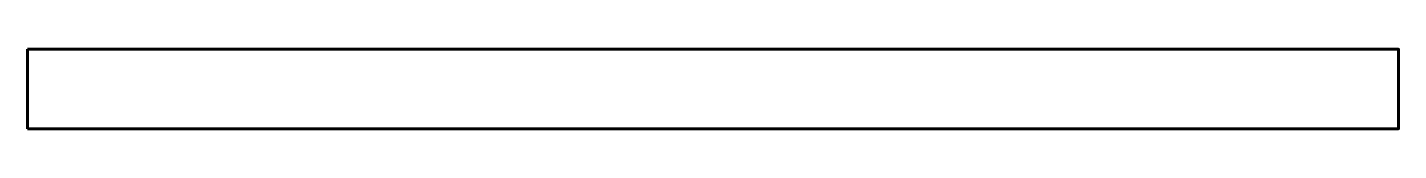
# Model space of a CAD drawing. Header units: millimetres. Extents: x 10.6 to 45, y -1.1 to 0.9.
import ezdxf

# ---------------------------------------------------------------- set-up
doc = ezdxf.new("R2010")
doc.units = ezdxf.units.MM
doc.linetypes.add('K5LT_BASIC', pattern=[0])

msp = doc.modelspace()

# ---------------------------------------------------------------- linework, layer by layer
at = {"color": 150, "linetype": 'K5LT_BASIC', "lineweight": 60, "true_color": 0x0080ff}
for p, q in [((13, 0.89), (10.595, 0.89)), ((10.595, 0.89), (10.595, -1.11)), ((13, -1.11), (10.595, -1.11))]:
    msp.add_line(p, q, dxfattribs=at)
msp.add_lwpolyline([(13, 0.89), (45, 0.89), (45, -1.11), (13, -1.11)], dxfattribs=at)

doc.saveas('drawing.dxf')
